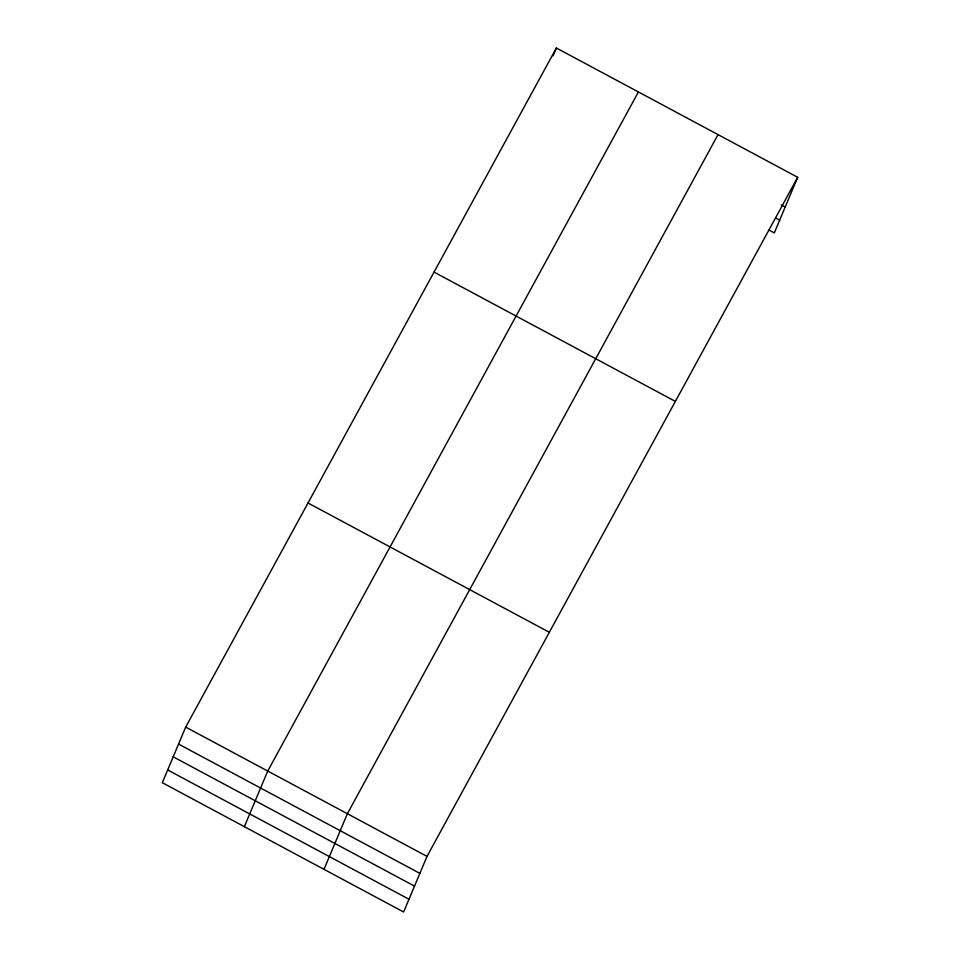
<?xml version="1.0" encoding="UTF-8"?>
<svg xmlns="http://www.w3.org/2000/svg" width="960" height="960" viewBox="0 0 960 960"><rect width="100%" height="100%" fill="white"/><g stroke="black" fill="none" stroke-linecap="round" stroke-linejoin="round"><path stroke-width="1.44" d="M185.688 727.092L162.312 782.7L403.632 912L427.02 856.392L797.688 177.3L556.368 48L185.688 727.092L427.02 856.392M553.068 55.836L556.368 48M244.368 826.668L267.744 771.048L638.412 91.956M324 869.328L347.376 813.72L718.044 134.628M797.688 177.3L774.312 232.908L769.08 230.112M781.272 204.924L785.184 207.024M775.752 218.064L779.664 220.164M434.04 272.1L675.36 401.4M308.016 502.992L549.336 632.292M178.56 744.072L419.88 873.372M173.196 756.816L414.516 886.116M167.676 769.956L408.996 899.256"/></g></svg>
